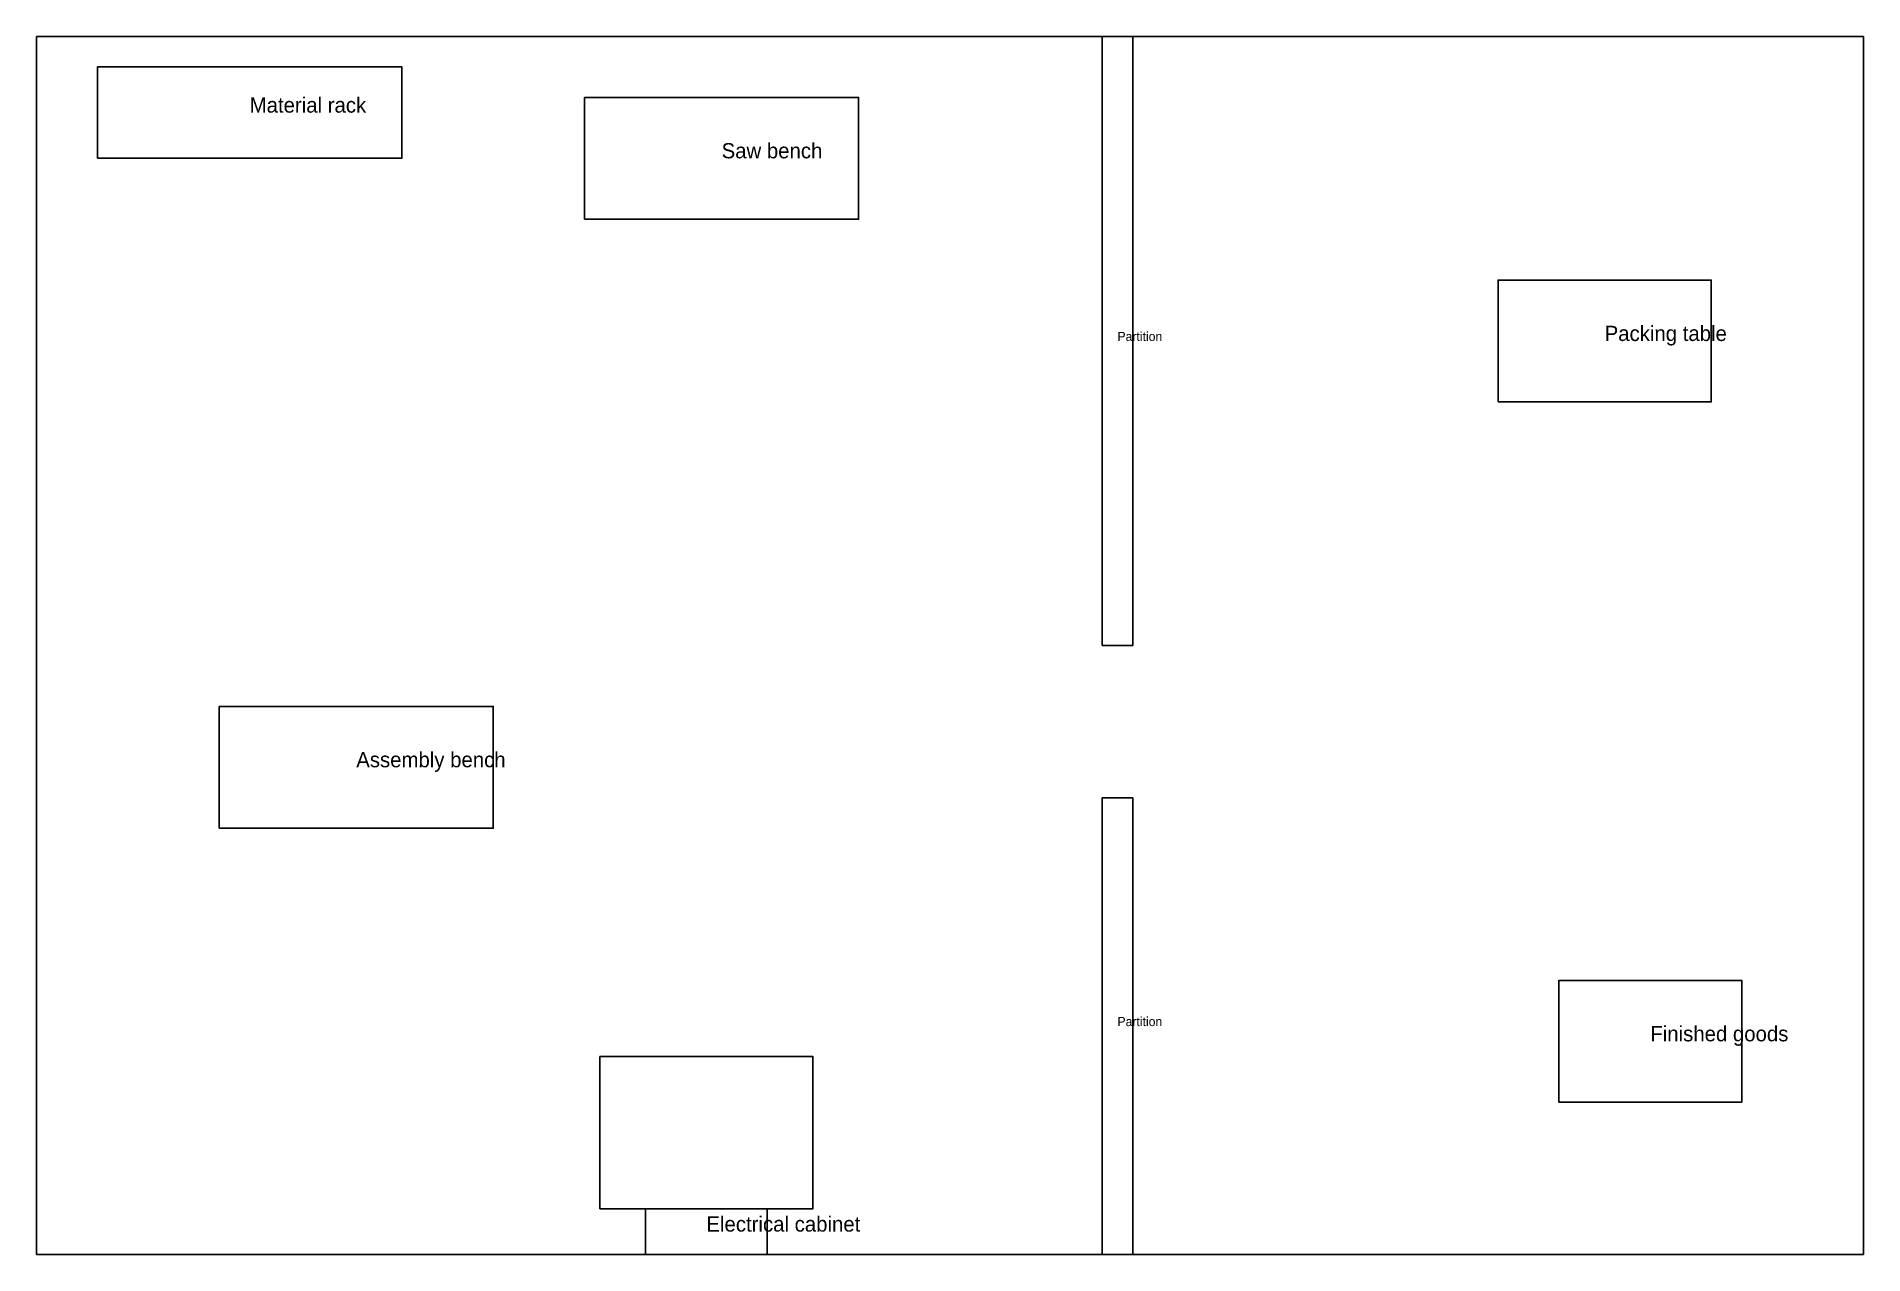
# Model space of a CAD drawing. Header units: millimetres. Extents: x 0 to 12000, y 0 to 8000.
import ezdxf

# ---------------------------------------------------------------- set-up
doc = ezdxf.new("R2010")
doc.units = ezdxf.units.MM
for name, color, linetype in [('A-WALL', 7, 'CONTINUOUS'), ('EQUIPMENT', 7, 'CONTINUOUS'), ('KEEP-CLEAR', 7, 'CONTINUOUS'), ('TEXT', 7, 'CONTINUOUS')]:
    doc.layers.add(name, color=color, linetype=linetype)

msp = doc.modelspace()

# ---------------------------------------------------------------- linework, layer by layer
at = {"layer": 'A-WALL'}
for points in [[(0, 0), (12000, 0), (12000, 8000), (0, 8000)], [(7000, 4000), (7200, 4000), (7200, 8000), (7000, 8000)], [(7000, 0), (7200, 0), (7200, 3000), (7000, 3000)]]:
    msp.add_lwpolyline(points, close=True, dxfattribs=at)
at = {"layer": 'EQUIPMENT'}
for points in [[(400, 7200), (2400, 7200), (2400, 7800), (400, 7800)], [(3600, 6800), (5400, 6800), (5400, 7600), (3600, 7600)], [(9600, 5600), (11000, 5600), (11000, 6400), (9600, 6400)], [(1200, 2800), (3000, 2800), (3000, 3600), (1200, 3600)], [(10000, 1000), (11200, 1000), (11200, 1800), (10000, 1800)], [(4000, 0), (4800, 0), (4800, 300), (4000, 300)]]:
    msp.add_lwpolyline(points, close=True, dxfattribs=at)
at = {"layer": 'KEEP-CLEAR'}
msp.add_lwpolyline([(3700, 300), (5100, 300), (5100, 1300), (3700, 1300)], close=True, dxfattribs=at)

# ---------------------------------------------------------------- texts
at = {"layer": 'TEXT'}
for s, height, p in [('Material rack', 100, (1400, 7500)), ('Saw bench', 100, (4500, 7200)), ('Partition', 60, (7100, 6000)), ('Packing table', 100, (10300, 6000)), ('Assembly bench', 100, (2100, 3200)), ('Partition', 60, (7100, 1500)), ('Finished goods', 100, (10600, 1400)), ('Electrical cabinet', 100, (4400, 150))]:
    msp.add_text(s, height=height, dxfattribs=at).set_placement(p)

doc.saveas('drawing.dxf')
